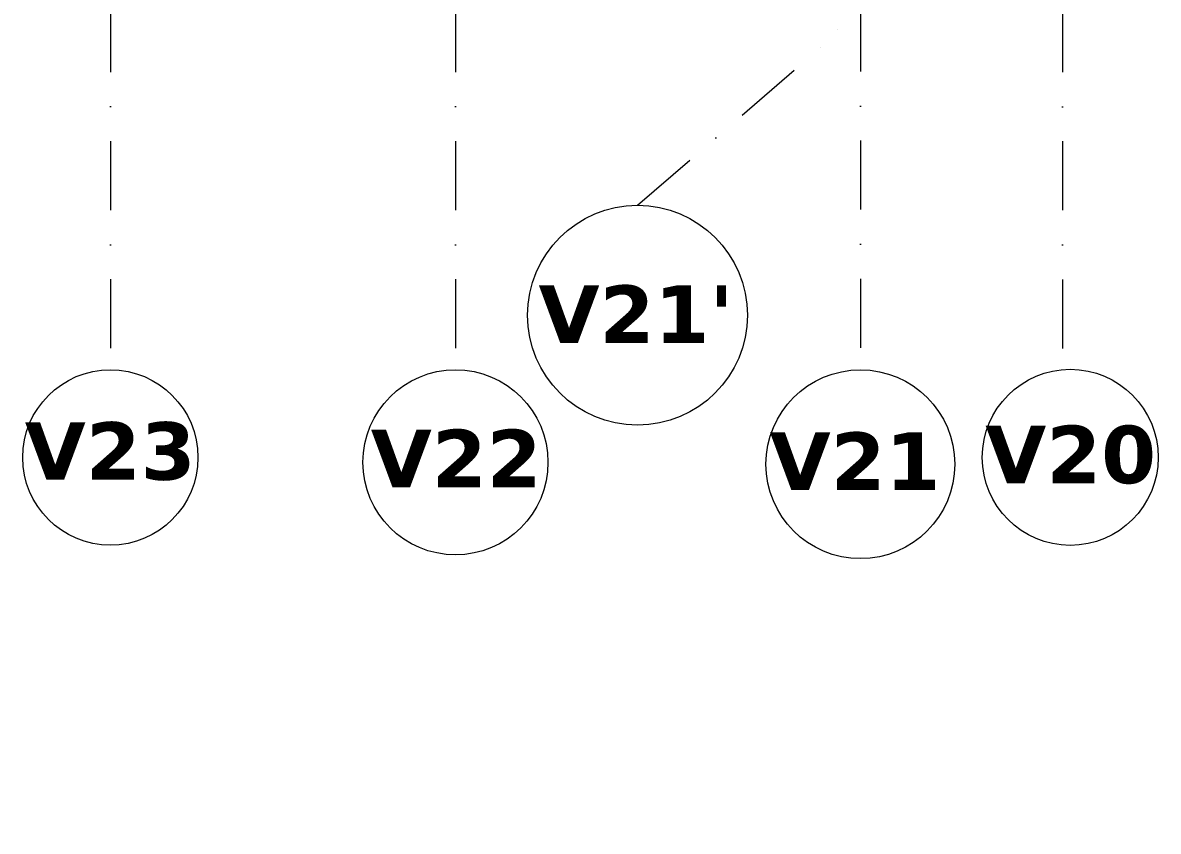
# Model space of a CAD drawing. Header units: millimetres. Extents: x -3092155 to 4513934, y -12317808 to 1850003.
# Drawn here: x -429706 to -419834, y -5588438 to -5581413 of the extents above; entities that cross this region are included whole.
import ezdxf

# ---------------------------------------------------------------- set-up
doc = ezdxf.new("R2010")
doc.units = ezdxf.units.MM
doc.header["$LTSCALE"] = 2
doc.header["$MEASUREMENT"] = 0
doc.header["$PDMODE"] = 34
doc.header["$PDSIZE"] = 500
doc.linetypes.add('DASHDOT', pattern=[1, 0.5, -0.25, 0, -0.25])
for name, color, linetype, lineweight in [('D DIM', 250, 'Continuous', 9), ('GRID', 251, 'DASHDOT', 5), ('ST TEXT', 251, 'DASHDOT', 5)]:
    doc.layers.add(name, color=color, linetype=linetype, lineweight=lineweight)
doc.styles.add('COLOUMNN DIM', font='ARIALNB.TTF', dxfattribs={"height": 550})
doc.styles.add('INNER DIM', font='ARIALNB.TTF', dxfattribs={"height": 250})
doc.styles.add('style2', font='verdana.ttf')
doc.dimstyles.new('external final', dxfattribs={"dimscale": 0, "dimtxt": 250, "dimasz": 100, "dimexe": 50, "dimexo": 50, "dimgap": 50, "dimtad": 0, "dimdec": 0, "dimzin": 0, "dimdsep": 46, "dimtxsty": 'INNER DIM', "dimblk": 'ARCHTICK', "dimcen": 100, "dimdle": 50, "dimclrd": 256, "dimclre": 256, "dimclrt": 256, "dimadec": 0, "dimazin": 0, "dimtfac": 1, "dimtdec": 0, "dimtix": 1, "dimtmove": 1, "dimatfit": 3, "dimfxl": 50, "dimfxlon": 1, "dimtolj": 1, "dimtzin": 0, "dimlwd": -1, "dimlwe": -1, "dimarcsym": 1})

# ---------------------------------------------------------------- blocks, each defined once
blk = doc.blocks.new('_ArchTick')
at = {"color": 0, "linetype": 'ByBlock', "const_width": 0.15}
blk.add_lwpolyline([(-0.5, -0.5), (0.5, 0.5)], dxfattribs=at)
blk = doc.blocks.new('*D1041')
at = {"layer": 'D DIM', "ltscale": 100, "transparency": 16777216}
for p, q in [((-422521.6, -5502780.9), (-422359.6, -5501710.2)), ((-422359.6, -5501710.2), (-422259.6, -5501710.2)), ((-422373.9, -5502780.9), (-422669.4, -5502780.9)), ((-422619.4, -5502830.9), (-422619.4, -5502730.9)), ((-422423.9, -5502780.9), (-422423.9, -5502730.9))]:
    blk.add_line(p, q, dxfattribs=at)
at = {"layer": 'Defpoints', "color": 0, "lineweight": 50, "ltscale": 100, "transparency": 16777216}
for p in [(-422619.4, -5502780.9), (-422423.9, -5502780.9), (-422619.4, -7684899.2)]:
    blk.add_point(p, dxfattribs=at)
at = {"layer": 'D DIM', "ltscale": 100, "transparency": 16777216, "xscale": 100, "yscale": 100, "zscale": 100, "rotation": 180}
blk.add_blockref('_ArchTick', (-422619.4, -5502780.9), dxfattribs=at)
at = {"layer": 'D DIM', "ltscale": 100, "transparency": 16777216, "xscale": 100, "yscale": 100, "zscale": 100}
blk.add_blockref('_ArchTick', (-422423.9, -5502780.9), dxfattribs=at)
at = {"layer": 'D DIM', "ltscale": 100, "transparency": 16777216, "insert": (-421718.5, -5501710.2), "char_height": 550, "attachment_point": 5, "style": 'COLOUMNN DIM'}
blk.add_mtext('\\A1;195', dxfattribs=at)
blk = doc.blocks.new('*D1042')
at = {"layer": 'D DIM', "ltscale": 100, "transparency": 16777216}
for p, q in [((-425993.9, -7684899.2), (-425011.1, -7684899.2)), ((-425943.9, -7684849.2), (-425943.9, -7684949.2)), ((-422569.4, -7684899.2), (-423552.2, -7684899.2)), ((-422619.4, -7684899.2), (-422619.4, -7684949.2))]:
    blk.add_line(p, q, dxfattribs=at)
at = {"layer": 'Defpoints', "color": 0, "lineweight": 50, "ltscale": 100, "transparency": 16777216}
for p in [(-425943.9, -5502780.9), (-425943.9, -7684899.2), (-422619.4, -7684899.2)]:
    blk.add_point(p, dxfattribs=at)
at = {"layer": 'D DIM', "ltscale": 100, "transparency": 16777216, "xscale": 100, "yscale": 100, "zscale": 100, "rotation": 180}
blk.add_blockref('_ArchTick', (-425943.9, -7684899.2), dxfattribs=at)
at = {"layer": 'D DIM', "ltscale": 100, "transparency": 16777216, "xscale": 100, "yscale": 100, "zscale": 100}
blk.add_blockref('_ArchTick', (-422619.4, -7684899.2), dxfattribs=at)
at = {"layer": 'D DIM', "ltscale": 100, "transparency": 16777216, "insert": (-424281.6, -7684899.2), "char_height": 550, "attachment_point": 5, "style": 'COLOUMNN DIM'}
blk.add_mtext('\\A1;3325', dxfattribs=at)

msp = doc.modelspace()

# ---------------------------------------------------------------- linework, layer by layer
at = {"layer": 'GRID', "color": 5, "ltscale": 600}
for p, q in [((-428944.4, -5499634.4), (-428944.4, -5584428.2)), ((-425943.9, -5499634.4), (-425943.9, -5584428.2)), ((-422423.9, -5499629.5), (-422423.9, -5584428.2)), ((-420666.6, -5499635.3), (-420666.6, -5584427.2)), ((-422619.4, -5502565), (-422619.4, -5581497.4)), ((-424361.7, -5582999.2), (-422619.4, -5581497.4))]:
    msp.add_line(p, q, dxfattribs=at)
at = {"layer": 'ST TEXT', "linetype": 'ByBlock', "ltscale": 1200}
for centre, radius in [((-424361.7, -5583954.4), 955.2), ((-428944.4, -5585190.1), 762), ((-425943.9, -5585232.3), 804.1), ((-422423.9, -5585248.8), 820.6), ((-420598.9, -5585189.3), 765)]:
    msp.add_circle(centre, radius, dxfattribs=at)

# ---------------------------------------------------------------- texts
at = {"layer": 'ST TEXT', "ltscale": 0.1, "char_height": 450, "attachment_point": 5, "style": 'style2'}
for s, insert in [("{\\fVerdana|b1|i0|c0|p34;\\H1.111x;V21'}", (-424374.3, -5583945)), ('{\\fVerdana|b1|i0|c0|p34;\\H1.1111x;V23}', (-428946, -5585138.4)), ('{\\fVerdana|b1|i0|c0|p34;\\H1.1111x;V22}', (-425937.9, -5585198.5)), ('{\\fVerdana|b1|i0|c0|p34;\\H1.1111x;V20}', (-420595.7, -5585168.4)), ('{\\fVerdana|b1|i0|c0|p34;\\H1.1111x;V21}', (-422470.2, -5585222.6))]:
    msp.add_mtext(s, dxfattribs=dict(at, insert=insert))

# ---------------------------------------------------------------- dimensions: what is measured, and where the dimension line sits
at = {"layer": 'D DIM', "ltscale": 100}
dim = msp.add_linear_dim(base=(-422619.3506, -5502780.8904), p1=(-422423.9483, -5502780.8904), p2=(-422619.3506, -7684899.1732), dimstyle='external final', override={"dimscale": 1, "dimtxsty": 'COLOUMNN DIM'}, dxfattribs=at)
dim.commit()
dim.dimension.update_dxf_attribs({"geometry": '*D1041', "text_midpoint": (-422209.6417, -5501710.1968), "dimtype": 160})
dim = msp.add_linear_dim(base=(-425943.9483, -7684899.1732), p1=(-422619.3506, -7684899.1732), p2=(-425943.9483, -5502780.8904), dimstyle='external final', override={"dimscale": 1, "dimtxsty": 'COLOUMNN DIM'}, dxfattribs=at)
dim.commit()
dim.dimension.update_dxf_attribs({"geometry": '*D1042', "text_midpoint": (-424281.6495, -7684899.1732)})

doc.saveas('drawing.dxf')
